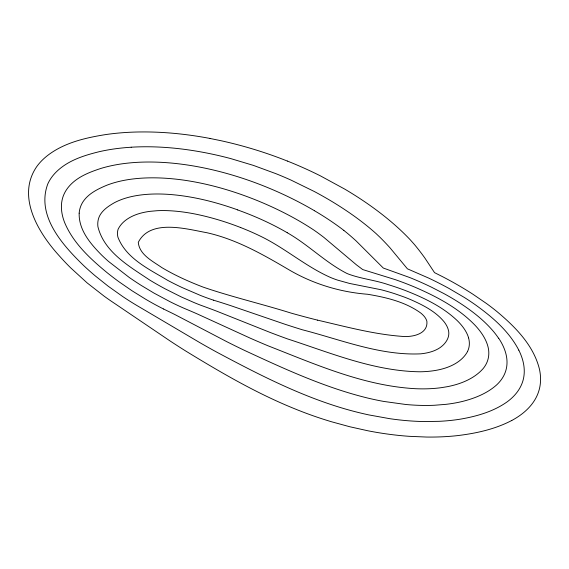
<?xml version="1.0" encoding="UTF-8"?>
<svg xmlns="http://www.w3.org/2000/svg" width="569" height="569" viewBox="0 0 569 569"><rect width="100%" height="100%" fill="white"/><g stroke="black" fill="none" stroke-linecap="round" stroke-linejoin="round"><path stroke-width="0.85" d="M467.533 351.571C462.184 361.322 451.43 366.713 440.996 369.288A81.367 38.578 15.4 0 1 420.335 371.785C374.224 371.322 330.745 352.915 287.558 338.925A476.296 225.808 15.4 0 1 269.862 332.339L217.223 311.371A353.349 167.521 15.4 0 0 202.287 305.795L200.523 305.155A137.2 65.044 15.4 0 1 193.979 302.53L181.312 296.954L165.166 288.853A208.723 98.949 15.4 0 1 149.711 280.048C129.547 266.484 104.155 252.159 97.932 226.739A82.74 39.225 15.4 0 1 99.646 215.786C102.754 209.925 108.587 206.028 114.22 202.813A105.457 49.994 15.4 0 1 123.964 198.673A98.921 46.893 15.4 0 1 161.646 194.043A103.778 49.197 15.4 0 1 171.489 194.598C194.143 196.54 216.348 202.23 237.721 209.883M511.787 420.47C494.959 429.282 476.061 433.393 457.327 435.634A181.881 86.225 15.4 0 1 426.522 437.049L409.282 436.323A176.241 83.551 15.4 0 1 367.951 430.79L349.843 426.764L331.563 421.771A192.222 91.132 15.4 0 1 295.091 408.933C256.839 393.535 221.099 372.659 186.006 351.194A549.291 260.41 15.4 0 1 169.79 340.767L115.151 303.803A231.121 109.568 15.4 0 1 104.205 296.221L87.107 282.878L70.599 267.786A316.343 149.974 15.4 0 1 59.56 256.128C38.656 233.304 16.103 196.774 36.658 166.731A177.457 84.127 15.4 0 1 50.036 153.687C66.139 142.328 85.755 137.805 104.902 134.704A203.097 96.282 15.4 0 1 139.163 131.965L144.021 131.937A195.387 92.633 15.4 0 1 210.068 138.466M131.19 147.222L127.143 147.513A178.78 84.76 15.4 0 0 98.8 151.802C83.643 155.55 67.953 160.529 56.516 171.696A154 73.01 15.4 0 0 47.718 184.121C36.039 215.836 62.704 245.196 83.686 265.588A289.827 137.406 15.4 0 0 95.436 276.036L108.174 286.2L122.769 296.577A212.28 100.642 15.4 0 0 140.493 307.623L199.819 342.63A533.046 252.714 15.4 0 0 216.782 352.161C257.992 374.146 299.906 395.768 344.935 408.883A166.134 78.764 15.4 0 0 368.826 414.908L389.744 418.684A152.2 72.156 15.4 0 0 424.787 421.558L439.104 421.323A157.748 74.788 15.4 0 0 460.413 419.147C476.737 416.33 493.28 411.629 506.965 401.984A150.941 71.559 15.4 0 0 523.174 379.886A150.678 71.438 15.4 0 0 518.8 350.177M210.068 138.48L220.623 140.635A204.733 97.064 15.4 0 1 287.352 161.063M317.616 320.155C345.355 326.556 373.086 334.152 401.572 336.336C411.572 337.438 428.194 334.487 426.878 321.286A27.995 13.272 15.4 0 0 421.046 313.249C405.583 301.89 386.244 297.395 367.631 294.265C339.451 292.075 311.94 283.533 287.665 269.023C262.138 254.03 236 239.222 206.824 232.707C186.376 229.023 150.344 218.603 138.281 242.351C139.398 254.784 152.67 261.157 161.781 267.558C174.96 275.382 188.972 281.712 203.282 287.16C232.173 297.039 262.003 303.981 291.15 313.114A446.103 211.49 15.4 0 0 317.616 320.155M213.588 300.19L214.485 300.475A368.214 174.569 15.4 0 1 230.73 305.653L284.92 324.23A461.701 218.887 15.4 0 0 302.409 329.792C341.116 339.743 380.035 355.703 420.683 353.84A56.644 26.857 15.4 0 0 432.575 351.329A58.372 27.675 15.4 0 0 436.338 349.764C443.905 346.265 451.224 337.894 448.088 329.053A51.423 24.382 15.4 0 0 444.076 321.762C435.42 311.279 422.902 305.02 410.69 299.635A90.649 42.974 15.4 0 0 403.371 296.719L395.149 293.846A107.228 50.833 15.4 0 0 381.01 289.728L349.594 283.454L337.431 280.069A51.11 24.232 15.4 0 1 330.433 277.43C306.855 266.989 287.075 249.855 264.208 238.062A138.573 65.691 15.4 0 0 240.708 227.564M163.545 308.995L166.781 310.596A283.092 134.213 15.4 0 1 174.975 314.6L226.853 341.713A514.077 243.717 15.4 0 0 244.3 350.298C284.28 368.833 324.657 387.532 367.638 398.037A143.566 68.06 15.4 0 0 383.762 401.43L405.747 404.481A128.338 60.84 15.4 0 0 434.431 405.263L445.904 404.346A133.822 63.444 15.4 0 0 462.832 401.344C474.909 398.25 486.957 393.442 496.41 385.121A126.574 60.008 15.4 0 0 498.693 338.228M287.203 232.714C308.178 244.592 325.29 262.352 346.734 273.362A26.992 12.795 15.4 0 0 348.776 274.201C361.6 278.888 375.369 280.161 388.271 284.656A132.918 63.017 15.4 0 1 405.42 290.546C424.04 297.85 442.668 306.705 457.277 320.667A77.441 36.715 15.4 0 1 468.586 337.865M343.832 230.402L347.46 233.326A307.843 145.941 15.4 0 1 356.109 240.915L383.3 268.042L410.1 277.679A184.847 87.633 15.4 0 1 431.679 287.288L443.813 293.533A163.787 77.647 15.4 0 1 455.25 300.14C469.304 308.846 482.818 318.846 493.536 331.535A130.024 61.644 15.4 0 1 498.558 338.228M518.821 350.177C509.027 331.25 492.384 317.004 475.328 304.771A184.207 87.327 15.4 0 0 464.297 297.438L449.247 288.59A212.216 100.606 15.4 0 0 428.827 278.156L407.404 268.817L389.914 247.707A338.882 160.657 15.4 0 0 380.17 237.486L376.216 233.724A232.124 110.045 15.4 0 0 346.571 210.829A239.457 113.523 15.4 0 0 314.273 191.49L291.008 180.089A210.822 99.945 15.4 0 0 275.915 173.673L253.454 165.415L230.801 158.609A178.097 84.432 15.4 0 0 192.038 150.436A170.856 80.997 15.4 0 0 131.183 147.215M287.373 161.048A225.139 106.737 15.4 0 1 320.411 175.871L344.828 189.157A261.811 124.12 15.4 0 1 381.536 213.98A261.278 123.871 15.4 0 1 410.434 240.004L414.488 244.585A366.607 173.801 15.4 0 1 424.908 258.098L434.531 272.643L442.618 276.712A234.592 111.218 15.4 0 1 472.974 294.265L486.488 303.512A207.557 98.401 15.4 0 1 496.879 311.513C515.109 326.755 533.331 344.985 539.334 368.74A173.566 82.285 15.4 0 1 536.347 397.126A175.601 83.252 15.4 0 1 511.794 420.477M163.538 309.003A188.716 89.468 15.4 0 1 145.444 299.109L132.058 290.795L119.198 281.911A262.515 124.455 15.4 0 1 107.143 272.707C90.3 258.81 73.323 243.248 64.695 222.699A153.189 72.626 15.4 0 1 62.569 216.056C61.125 210.139 60.897 203.837 62.633 197.955A130.109 61.68 15.4 0 1 68.607 186.902C76.68 177.13 88.956 172.371 100.663 168.502A154.32 73.159 15.4 0 1 120.706 164.021A150.792 71.488 15.4 0 1 127.285 163.175A146.859 69.624 15.4 0 1 178.218 163.772A153.858 72.939 15.4 0 1 207.763 168.744C233.838 174.448 259.208 183.225 283.405 194.463A214.421 101.652 15.4 0 1 314.429 210.701M314.415 210.708A213.283 101.111 15.4 0 1 343.854 230.402M237.678 209.954A162.065 76.829 15.4 0 1 287.224 232.707M468.572 337.865A79.148 37.526 15.4 0 1 467.49 351.557M213.581 300.19A116.944 55.442 15.4 0 1 200.629 295.503L182.08 287.53A181.86 86.218 15.4 0 1 167.713 280.368C149.284 269.279 126.233 258.646 117.947 237.266A58.863 27.909 15.4 0 1 118.146 229.165C121.986 221.334 130.066 216.533 138.118 213.93A73.472 34.837 15.4 0 1 150.166 211.327L157.03 210.715A79.283 37.59 15.4 0 1 164.299 210.566C183.367 210.857 202.187 214.933 220.374 220.459A141.887 67.27 15.4 0 1 240.715 227.564M79.169 213.183C78.629 230.054 90.571 243.916 101.759 255.189A176.433 83.643 15.4 0 0 108.537 261.441L129.341 277.53A235.552 111.673 15.4 0 0 141.297 285.46L153.893 293.042L170.017 301.698A160.124 75.912 15.4 0 0 183.709 308.135L186.255 309.216A326.606 154.839 15.4 0 1 197.628 314.102L250.381 338.228A496.26 235.274 15.4 0 0 268.07 345.817C315.752 364.437 364.11 386.017 415.982 388.727A104.611 49.595 15.4 0 0 441.395 387.653L447.17 386.707A108.217 51.302 15.4 0 0 457.59 384.103C467.028 381.109 476.203 376.337 482.882 368.89A103.096 48.877 15.4 0 0 488.551 349.466A102.648 48.664 15.4 0 0 474.752 324.963C458.18 307.893 436.686 296.605 415.064 287.245A158.829 75.3 15.4 0 0 395.085 279.585L362.738 269.578L356.528 264.912L323.96 237.465A277.544 131.581 15.4 0 0 317.025 232.28L313.974 230.146A187.158 88.728 15.4 0 0 285.73 213.638A190.437 90.286 15.4 0 0 256.783 200.366C234.023 191.177 210.31 184.178 186.027 180.465A128.395 60.869 15.4 0 0 165.515 178.246A122.861 58.244 15.4 0 0 119.753 181.276A129.191 61.246 15.4 0 0 106.403 185.394C97.683 189.086 88.465 193.574 83.067 201.689A106.396 50.442 15.4 0 0 79.169 213.183"/></g></svg>
